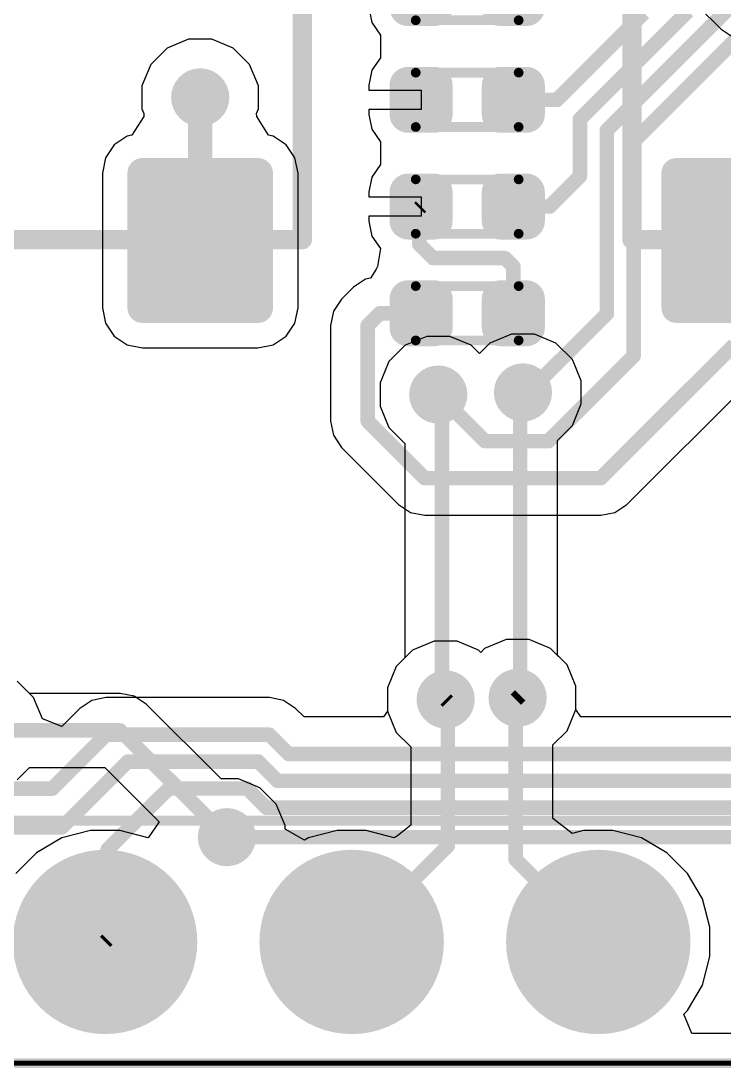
# Model space of a CAD drawing. Header units: inches. Extents: x 0 to 41, y 0 to 25.4.
# Drawn here: x 20.9 to 28.15, y -0.05 to 10.74 of the extents above; entities that cross this region are included whole.
import ezdxf

# ---------------------------------------------------------------- set-up
doc = ezdxf.new("R2010")
doc.units = ezdxf.units.IN
for name, color, linetype in [('Board', 56, 'Continuous'), ('BOTTOM', 5, 'Continuous'), ('Bottom Solder', 6, 'Continuous'), ('Pad Holes', 156, 'Continuous'), ('TOP', 1, 'Continuous'), ('Top Assembly', 56, 'Continuous'), ('Top Solder', 216, 'Continuous'), ('Via Holes', 16, 'Continuous')]:
    doc.layers.add(name, color=color, linetype=linetype)

# ---------------------------------------------------------------- blocks, each defined once
blk = doc.blocks.new('RES_0402_3762')
at = {"layer": 'TOP'}
h = blk.add_hatch(color=1, dxfattribs=at)
edge = h.paths.add_edge_path()
edge.add_arc((-0.34, -0.15), 0.14, 270, 360)
edge.add_line((-0.2, -0.15), (-0.2, 0.15))
edge.add_arc((-0.34, 0.15), 0.14, 0, 90)
edge.add_line((-0.34, 0.29), (-0.61, 0.29))
edge.add_arc((-0.61, 0.15), 0.14, 90, 180)
edge.add_line((-0.75, 0.15), (-0.75, -0.15))
edge.add_arc((-0.61, -0.15), 0.14, 180, 270)
edge.add_line((-0.61, -0.29), (-0.34, -0.29))
h = blk.add_hatch(color=1, dxfattribs=at)
edge = h.paths.add_edge_path()
edge.add_arc((0.34, 0.15), 0.14, 90, 180)
edge.add_line((0.2, 0.15), (0.2, -0.15))
edge.add_arc((0.34, -0.15), 0.14, 180, 270)
edge.add_line((0.34, -0.29), (0.61, -0.29))
edge.add_arc((0.61, -0.15), 0.14, 270, 360)
edge.add_line((0.75, -0.15), (0.75, 0.15))
edge.add_arc((0.61, 0.15), 0.14, 0, 90)
edge.add_line((0.61, 0.29), (0.34, 0.29))
at = {"layer": 'Top Solder'}
h = blk.add_hatch(color=216, dxfattribs=at)
edge = h.paths.add_edge_path()
edge.add_arc((-0.34, -0.15), 0.19, 270, 360)
edge.add_line((-0.15, -0.15), (-0.15, 0.15))
edge.add_arc((-0.34, 0.15), 0.19, 0, 90)
edge.add_line((-0.34, 0.34), (-0.61, 0.34))
edge.add_arc((-0.61, 0.15), 0.19, 90, 180)
edge.add_line((-0.8, 0.15), (-0.8, -0.15))
edge.add_arc((-0.61, -0.15), 0.19, 180, 270)
edge.add_line((-0.61, -0.34), (-0.34, -0.34))
h = blk.add_hatch(color=216, dxfattribs=at)
edge = h.paths.add_edge_path()
edge.add_arc((0.34, 0.15), 0.19, 90, 180)
edge.add_line((0.15, 0.15), (0.15, -0.15))
edge.add_arc((0.34, -0.15), 0.19, 180, 270)
edge.add_line((0.34, -0.34), (0.61, -0.34))
edge.add_arc((0.61, -0.15), 0.19, 270, 360)
edge.add_line((0.8, -0.15), (0.8, 0.15))
edge.add_arc((0.61, 0.15), 0.19, 0, 90)
edge.add_line((0.61, 0.34), (0.34, 0.34))
at = {"layer": 'Top Assembly', "const_width": 0.1}
for points in [[(-0.53, -0.28), (-0.53, 0.28)], [(-0.53, 0.28), (0.53, 0.28)], [(0.53, -0.28), (0.53, 0.28)], [(-0.53, -0.28), (0.53, -0.28)]]:
    blk.add_lwpolyline(points, dxfattribs=at)
at = {"layer": 'Top Assembly', "const_width": 0.05}
for points in [[(-0.555, 0.28, 1), (-0.505, 0.28, 1)], [(-0.555, 0.28, 1), (-0.505, 0.28, 1)], [(0.505, 0.28, 1), (0.555, 0.28, 1)], [(0.505, 0.28, 1), (0.555, 0.28, 1)], [(-0.555, -0.28, 1), (-0.505, -0.28, 1)], [(-0.555, -0.28, 1), (-0.505, -0.28, 1)], [(0.505, -0.28, 1), (0.555, -0.28, 1)], [(0.505, -0.28, 1), (0.555, -0.28, 1)]]:
    blk.add_lwpolyline(points, format="xyb", close=True, dxfattribs=at)
blk = doc.blocks.new('RES_0402_3787')
at = {"layer": 'TOP'}
h = blk.add_hatch(color=1, dxfattribs=at)
edge = h.paths.add_edge_path()
edge.add_arc((-0.34, -0.15), 0.14, 270, 360)
edge.add_line((-0.2, -0.15), (-0.2, 0.15))
edge.add_arc((-0.34, 0.15), 0.14, 0, 90)
edge.add_line((-0.34, 0.29), (-0.61, 0.29))
edge.add_arc((-0.61, 0.15), 0.14, 90, 180)
edge.add_line((-0.75, 0.15), (-0.75, -0.15))
edge.add_arc((-0.61, -0.15), 0.14, 180, 270)
edge.add_line((-0.61, -0.29), (-0.34, -0.29))
h = blk.add_hatch(color=1, dxfattribs=at)
edge = h.paths.add_edge_path()
edge.add_arc((0.34, 0.15), 0.14, 90, 180)
edge.add_line((0.2, 0.15), (0.2, -0.15))
edge.add_arc((0.34, -0.15), 0.14, 180, 270)
edge.add_line((0.34, -0.29), (0.61, -0.29))
edge.add_arc((0.61, -0.15), 0.14, 270, 360)
edge.add_line((0.75, -0.15), (0.75, 0.15))
edge.add_arc((0.61, 0.15), 0.14, 0, 90)
edge.add_line((0.61, 0.29), (0.34, 0.29))
at = {"layer": 'Top Solder'}
h = blk.add_hatch(color=216, dxfattribs=at)
edge = h.paths.add_edge_path()
edge.add_arc((-0.34, -0.15), 0.19, 270, 360)
edge.add_line((-0.15, -0.15), (-0.15, 0.15))
edge.add_arc((-0.34, 0.15), 0.19, 0, 90)
edge.add_line((-0.34, 0.34), (-0.61, 0.34))
edge.add_arc((-0.61, 0.15), 0.19, 90, 180)
edge.add_line((-0.8, 0.15), (-0.8, -0.15))
edge.add_arc((-0.61, -0.15), 0.19, 180, 270)
edge.add_line((-0.61, -0.34), (-0.34, -0.34))
h = blk.add_hatch(color=216, dxfattribs=at)
edge = h.paths.add_edge_path()
edge.add_arc((0.34, 0.15), 0.19, 90, 180)
edge.add_line((0.15, 0.15), (0.15, -0.15))
edge.add_arc((0.34, -0.15), 0.19, 180, 270)
edge.add_line((0.34, -0.34), (0.61, -0.34))
edge.add_arc((0.61, -0.15), 0.19, 270, 360)
edge.add_line((0.8, -0.15), (0.8, 0.15))
edge.add_arc((0.61, 0.15), 0.19, 0, 90)
edge.add_line((0.61, 0.34), (0.34, 0.34))
at = {"layer": 'Top Assembly', "const_width": 0.1}
for points in [[(-0.53, 0.28), (0.53, 0.28)], [(-0.53, -0.28), (-0.53, 0.28)], [(0.53, -0.28), (0.53, 0.28)], [(-0.53, -0.28), (0.53, -0.28)]]:
    blk.add_lwpolyline(points, dxfattribs=at)
at = {"layer": 'Top Assembly', "const_width": 0.05}
for points in [[(-0.555, 0.28, 1), (-0.505, 0.28, 1)], [(-0.555, 0.28, 1), (-0.505, 0.28, 1)], [(0.505, 0.28, 1), (0.555, 0.28, 1)], [(0.505, 0.28, 1), (0.555, 0.28, 1)], [(-0.555, -0.28, 1), (-0.505, -0.28, 1)], [(-0.555, -0.28, 1), (-0.505, -0.28, 1)], [(0.505, -0.28, 1), (0.555, -0.28, 1)], [(0.505, -0.28, 1), (0.555, -0.28, 1)]]:
    blk.add_lwpolyline(points, format="xyb", close=True, dxfattribs=at)
blk = doc.blocks.new('RES_0402_3791')
at = {"layer": 'TOP'}
h = blk.add_hatch(color=1, dxfattribs=at)
edge = h.paths.add_edge_path()
edge.add_arc((-0.34, -0.15), 0.14, 270, 360)
edge.add_line((-0.2, -0.15), (-0.2, 0.15))
edge.add_arc((-0.34, 0.15), 0.14, 0, 90)
edge.add_line((-0.34, 0.29), (-0.61, 0.29))
edge.add_arc((-0.61, 0.15), 0.14, 90, 180)
edge.add_line((-0.75, 0.15), (-0.75, -0.15))
edge.add_arc((-0.61, -0.15), 0.14, 180, 270)
edge.add_line((-0.61, -0.29), (-0.34, -0.29))
h = blk.add_hatch(color=1, dxfattribs=at)
edge = h.paths.add_edge_path()
edge.add_arc((0.34, 0.15), 0.14, 90, 180)
edge.add_line((0.2, 0.15), (0.2, -0.15))
edge.add_arc((0.34, -0.15), 0.14, 180, 270)
edge.add_line((0.34, -0.29), (0.61, -0.29))
edge.add_arc((0.61, -0.15), 0.14, 270, 360)
edge.add_line((0.75, -0.15), (0.75, 0.15))
edge.add_arc((0.61, 0.15), 0.14, 0, 90)
edge.add_line((0.61, 0.29), (0.34, 0.29))
at = {"layer": 'Top Solder'}
h = blk.add_hatch(color=216, dxfattribs=at)
edge = h.paths.add_edge_path()
edge.add_arc((-0.34, -0.15), 0.19, 270, 360)
edge.add_line((-0.15, -0.15), (-0.15, 0.15))
edge.add_arc((-0.34, 0.15), 0.19, 0, 90)
edge.add_line((-0.34, 0.34), (-0.61, 0.34))
edge.add_arc((-0.61, 0.15), 0.19, 90, 180)
edge.add_line((-0.8, 0.15), (-0.8, -0.15))
edge.add_arc((-0.61, -0.15), 0.19, 180, 270)
edge.add_line((-0.61, -0.34), (-0.34, -0.34))
h = blk.add_hatch(color=216, dxfattribs=at)
edge = h.paths.add_edge_path()
edge.add_arc((0.34, 0.15), 0.19, 90, 180)
edge.add_line((0.15, 0.15), (0.15, -0.15))
edge.add_arc((0.34, -0.15), 0.19, 180, 270)
edge.add_line((0.34, -0.34), (0.61, -0.34))
edge.add_arc((0.61, -0.15), 0.19, 270, 360)
edge.add_line((0.8, -0.15), (0.8, 0.15))
edge.add_arc((0.61, 0.15), 0.19, 0, 90)
edge.add_line((0.61, 0.34), (0.34, 0.34))
at = {"layer": 'Top Assembly', "const_width": 0.1}
for points in [[(-0.53, 0.28), (-0.53, -0.28)], [(0.53, 0.28), (-0.53, 0.28)], [(0.53, 0.28), (0.53, -0.28)], [(0.53, -0.28), (-0.53, -0.28)]]:
    blk.add_lwpolyline(points, dxfattribs=at)
at = {"layer": 'Top Assembly', "const_width": 0.05}
for points in [[(-0.555, 0.28, 1), (-0.505, 0.28, 1)], [(-0.555, 0.28, 1), (-0.505, 0.28, 1)], [(0.505, 0.28, 1), (0.555, 0.28, 1)], [(0.505, 0.28, 1), (0.555, 0.28, 1)], [(-0.555, -0.28, 1), (-0.505, -0.28, 1)], [(-0.555, -0.28, 1), (-0.505, -0.28, 1)], [(0.505, -0.28, 1), (0.555, -0.28, 1)], [(0.505, -0.28, 1), (0.555, -0.28, 1)]]:
    blk.add_lwpolyline(points, format="xyb", close=True, dxfattribs=at)
blk = doc.blocks.new('RES_0402_3792')
at = {"layer": 'TOP'}
h = blk.add_hatch(color=1, dxfattribs=at)
edge = h.paths.add_edge_path()
edge.add_arc((-0.34, -0.15), 0.14, 270, 360)
edge.add_line((-0.2, -0.15), (-0.2, 0.15))
edge.add_arc((-0.34, 0.15), 0.14, 0, 90)
edge.add_line((-0.34, 0.29), (-0.61, 0.29))
edge.add_arc((-0.61, 0.15), 0.14, 90, 180)
edge.add_line((-0.75, 0.15), (-0.75, -0.15))
edge.add_arc((-0.61, -0.15), 0.14, 180, 270)
edge.add_line((-0.61, -0.29), (-0.34, -0.29))
h = blk.add_hatch(color=1, dxfattribs=at)
edge = h.paths.add_edge_path()
edge.add_arc((0.34, 0.15), 0.14, 90, 180)
edge.add_line((0.2, 0.15), (0.2, -0.15))
edge.add_arc((0.34, -0.15), 0.14, 180, 270)
edge.add_line((0.34, -0.29), (0.61, -0.29))
edge.add_arc((0.61, -0.15), 0.14, 270, 360)
edge.add_line((0.75, -0.15), (0.75, 0.15))
edge.add_arc((0.61, 0.15), 0.14, 0, 90)
edge.add_line((0.61, 0.29), (0.34, 0.29))
at = {"layer": 'Top Solder'}
h = blk.add_hatch(color=216, dxfattribs=at)
edge = h.paths.add_edge_path()
edge.add_arc((-0.34, -0.15), 0.19, 270, 360)
edge.add_line((-0.15, -0.15), (-0.15, 0.15))
edge.add_arc((-0.34, 0.15), 0.19, 0, 90)
edge.add_line((-0.34, 0.34), (-0.61, 0.34))
edge.add_arc((-0.61, 0.15), 0.19, 90, 180)
edge.add_line((-0.8, 0.15), (-0.8, -0.15))
edge.add_arc((-0.61, -0.15), 0.19, 180, 270)
edge.add_line((-0.61, -0.34), (-0.34, -0.34))
h = blk.add_hatch(color=216, dxfattribs=at)
edge = h.paths.add_edge_path()
edge.add_arc((0.34, 0.15), 0.19, 90, 180)
edge.add_line((0.15, 0.15), (0.15, -0.15))
edge.add_arc((0.34, -0.15), 0.19, 180, 270)
edge.add_line((0.34, -0.34), (0.61, -0.34))
edge.add_arc((0.61, -0.15), 0.19, 270, 360)
edge.add_line((0.8, -0.15), (0.8, 0.15))
edge.add_arc((0.61, 0.15), 0.19, 0, 90)
edge.add_line((0.61, 0.34), (0.34, 0.34))
at = {"layer": 'Top Assembly', "const_width": 0.1}
for points in [[(-0.53, 0.28), (-0.53, -0.28)], [(0.53, 0.28), (-0.53, 0.28)], [(0.53, 0.28), (0.53, -0.28)], [(0.53, -0.28), (-0.53, -0.28)]]:
    blk.add_lwpolyline(points, dxfattribs=at)
at = {"layer": 'Top Assembly', "const_width": 0.05}
for points in [[(-0.555, 0.28, 1), (-0.505, 0.28, 1)], [(-0.555, 0.28, 1), (-0.505, 0.28, 1)], [(0.505, 0.28, 1), (0.555, 0.28, 1)], [(0.505, 0.28, 1), (0.555, 0.28, 1)], [(-0.555, -0.28, 1), (-0.505, -0.28, 1)], [(-0.555, -0.28, 1), (-0.505, -0.28, 1)], [(0.505, -0.28, 1), (0.555, -0.28, 1)], [(0.505, -0.28, 1), (0.555, -0.28, 1)]]:
    blk.add_lwpolyline(points, format="xyb", close=True, dxfattribs=at)
blk = doc.blocks.new('TS42_3799')
at = {"layer": 'TOP'}
h = blk.add_hatch(color=1, dxfattribs=at)
edge = h.paths.add_edge_path()
edge.add_arc((-3.505, 1.655), 0.105, 270, 360)
edge.add_line((-3.4, 1.655), (-3.4, 2.845))
edge.add_arc((-3.505, 2.845), 0.105, 0, 90)
edge.add_line((-3.505, 2.95), (-4.895, 2.95))
edge.add_arc((-4.895, 2.845), 0.105, 90, 180)
edge.add_line((-5, 2.845), (-5, 1.655))
edge.add_arc((-4.895, 1.655), 0.105, 180, 270)
edge.add_line((-4.895, 1.55), (-3.505, 1.55))
h = blk.add_hatch(color=1, dxfattribs=at)
edge = h.paths.add_edge_path()
edge.add_arc((4.895, 1.655), 0.105, 270, 360)
edge.add_line((5, 1.655), (5, 2.845))
edge.add_arc((4.895, 2.845), 0.105, 0, 90)
edge.add_line((4.895, 2.95), (3.505, 2.95))
edge.add_arc((3.505, 2.845), 0.105, 90, 180)
edge.add_line((3.4, 2.845), (3.4, 1.655))
edge.add_arc((3.505, 1.655), 0.105, 180, 270)
edge.add_line((3.505, 1.55), (4.895, 1.55))
h = blk.add_hatch(color=1, dxfattribs=at)
edge = h.paths.add_edge_path()
edge.add_arc((4.895, -0.595), 0.105, 270, 360)
edge.add_line((5, -0.595), (5, 0.595))
edge.add_arc((4.895, 0.595), 0.105, 0, 90)
edge.add_line((4.895, 0.7), (3.505, 0.7))
edge.add_arc((3.505, 0.595), 0.105, 90, 180)
edge.add_line((3.4, 0.595), (3.4, -0.595))
edge.add_arc((3.505, -0.595), 0.105, 180, 270)
edge.add_line((3.505, -0.7), (4.895, -0.7))
h = blk.add_hatch(color=1, dxfattribs=at)
edge = h.paths.add_edge_path()
edge.add_arc((-3.505, -2.845), 0.105, 270, 360)
edge.add_line((-3.4, -2.845), (-3.4, -1.655))
edge.add_arc((-3.505, -1.655), 0.105, 0, 90)
edge.add_line((-3.505, -1.55), (-4.895, -1.55))
edge.add_arc((-4.895, -1.655), 0.105, 90, 180)
edge.add_line((-5, -1.655), (-5, -2.845))
edge.add_arc((-4.895, -2.845), 0.105, 180, 270)
edge.add_line((-4.895, -2.95), (-3.505, -2.95))
h = blk.add_hatch(color=1, dxfattribs=at)
edge = h.paths.add_edge_path()
edge.add_arc((4.895, -2.845), 0.105, 270, 360)
edge.add_line((5, -2.845), (5, -1.655))
edge.add_arc((4.895, -1.655), 0.105, 0, 90)
edge.add_line((4.895, -1.55), (3.505, -1.55))
edge.add_arc((3.505, -1.655), 0.105, 90, 180)
edge.add_line((3.4, -1.655), (3.4, -2.845))
edge.add_arc((3.505, -2.845), 0.105, 180, 270)
edge.add_line((3.505, -2.95), (4.895, -2.95))
at = {"layer": 'Top Assembly'}
blk.add_hatch(color=56, dxfattribs=at).paths.add_polyline_path([(2.412, -3.302), (4.19, -3.302), (4.19, -1.524), (2.412, -1.524)])
at = {"layer": 'Top Solder'}
h = blk.add_hatch(color=216, dxfattribs=at)
edge = h.paths.add_edge_path()
edge.add_arc((-3.505, 1.655), 0.155, 270, 360)
edge.add_line((-3.35, 1.655), (-3.35, 2.845))
edge.add_arc((-3.505, 2.845), 0.155, 0, 90)
edge.add_line((-3.505, 3), (-4.895, 3))
edge.add_arc((-4.895, 2.845), 0.155, 90, 180)
edge.add_line((-5.05, 2.845), (-5.05, 1.655))
edge.add_arc((-4.895, 1.655), 0.155, 180, 270)
edge.add_line((-4.895, 1.5), (-3.505, 1.5))
h = blk.add_hatch(color=216, dxfattribs=at)
edge = h.paths.add_edge_path()
edge.add_arc((4.895, 1.655), 0.155, 270, 360)
edge.add_line((5.05, 1.655), (5.05, 2.845))
edge.add_arc((4.895, 2.845), 0.155, 0, 90)
edge.add_line((4.895, 3), (3.505, 3))
edge.add_arc((3.505, 2.845), 0.155, 90, 180)
edge.add_line((3.35, 2.845), (3.35, 1.655))
edge.add_arc((3.505, 1.655), 0.155, 180, 270)
edge.add_line((3.505, 1.5), (4.895, 1.5))
h = blk.add_hatch(color=216, dxfattribs=at)
edge = h.paths.add_edge_path()
edge.add_arc((4.895, -0.595), 0.155, 270, 360)
edge.add_line((5.05, -0.595), (5.05, 0.595))
edge.add_arc((4.895, 0.595), 0.155, 0, 90)
edge.add_line((4.895, 0.75), (3.505, 0.75))
edge.add_arc((3.505, 0.595), 0.155, 90, 180)
edge.add_line((3.35, 0.595), (3.35, -0.595))
edge.add_arc((3.505, -0.595), 0.155, 180, 270)
edge.add_line((3.505, -0.75), (4.895, -0.75))
h = blk.add_hatch(color=216, dxfattribs=at)
edge = h.paths.add_edge_path()
edge.add_arc((-3.505, -2.845), 0.155, 270, 360)
edge.add_line((-3.35, -2.845), (-3.35, -1.655))
edge.add_arc((-3.505, -1.655), 0.155, 0, 90)
edge.add_line((-3.505, -1.5), (-4.895, -1.5))
edge.add_arc((-4.895, -1.655), 0.155, 90, 180)
edge.add_line((-5.05, -1.655), (-5.05, -2.845))
edge.add_arc((-4.895, -2.845), 0.155, 180, 270)
edge.add_line((-4.895, -3), (-3.505, -3))
h = blk.add_hatch(color=216, dxfattribs=at)
edge = h.paths.add_edge_path()
edge.add_arc((4.895, -2.845), 0.155, 270, 360)
edge.add_line((5.05, -2.845), (5.05, -1.655))
edge.add_arc((4.895, -1.655), 0.155, 0, 90)
edge.add_line((4.895, -1.5), (3.505, -1.5))
edge.add_arc((3.505, -1.655), 0.155, 90, 180)
edge.add_line((3.35, -1.655), (3.35, -2.845))
edge.add_arc((3.505, -2.845), 0.155, 180, 270)
edge.add_line((3.505, -3), (4.895, -3))
at = {"layer": 'Top Assembly', "const_width": 0.2}
for points in [[(-4.191, 3.302), (4.191, 3.302)], [(-4.191, 3.302), (-4.191, -3.302)], [(4.191, 3.302), (4.191, -3.302)], [(-4.191, -3.302), (4.191, -3.302)]]:
    blk.add_lwpolyline(points, dxfattribs=at)
at = {"layer": 'Top Assembly', "const_width": 0.1}
for points in [[(-4.241, 3.302, 1), (-4.141, 3.302, 1)], [(-4.241, 3.302, 1), (-4.141, 3.302, 1)], [(4.141, 3.302, 1), (4.241, 3.302, 1)], [(4.141, 3.302, 1), (4.241, 3.302, 1)], [(-4.241, -3.302, 1), (-4.141, -3.302, 1)], [(-4.241, -3.302, 1), (-4.141, -3.302, 1)], [(4.141, -3.302, 1), (4.241, -3.302, 1)], [(4.141, -3.302, 1), (4.241, -3.302, 1)]]:
    blk.add_lwpolyline(points, format="xyb", close=True, dxfattribs=at)
blk = doc.blocks.new('PIN_HEADER_2_54___VERT__1_10POS_3802')
at = {"layer": 'BOTTOM'}
h = blk.add_hatch(color=5, dxfattribs=at)
edge = h.paths.add_edge_path()
edge.add_arc((1.27, 0), 0.85, 0, 360)
h = blk.add_hatch(color=5, dxfattribs=at)
edge = h.paths.add_edge_path()
edge.add_arc((3.81, 0), 0.85, 0, 360)
h = blk.add_hatch(color=5, dxfattribs=at)
edge = h.paths.add_edge_path()
edge.add_arc((6.35, 0), 0.85, 0, 360)
at = {"layer": 'Bottom Solder'}
h = blk.add_hatch(color=6, dxfattribs=at)
edge = h.paths.add_edge_path()
edge.add_arc((1.27, 0), 0.95, 0, 360)
h = blk.add_hatch(color=6, dxfattribs=at)
edge = h.paths.add_edge_path()
edge.add_arc((3.81, 0), 0.95, 0, 360)
h = blk.add_hatch(color=6, dxfattribs=at)
edge = h.paths.add_edge_path()
edge.add_arc((6.35, 0), 0.95, 0, 360)
at = {"layer": 'Pad Holes'}
h = blk.add_hatch(color=7, dxfattribs=at)
edge = h.paths.add_edge_path()
edge.add_arc((1.27, 0), 0.5, 0, 360)
h = blk.add_hatch(color=7, dxfattribs=at)
edge = h.paths.add_edge_path()
edge.add_arc((3.81, 0), 0.5, 0, 360)
h = blk.add_hatch(color=7, dxfattribs=at)
edge = h.paths.add_edge_path()
edge.add_arc((6.35, 0), 0.5, 0, 360)
at = {"layer": 'TOP'}
h = blk.add_hatch(color=1, dxfattribs=at)
edge = h.paths.add_edge_path()
edge.add_arc((1.27, 0), 0.85, 0, 360)
h = blk.add_hatch(color=1, dxfattribs=at)
edge = h.paths.add_edge_path()
edge.add_arc((3.81, 0), 0.85, 0, 360)
h = blk.add_hatch(color=1, dxfattribs=at)
edge = h.paths.add_edge_path()
edge.add_arc((6.35, 0), 0.85, 0, 360)
at = {"layer": 'Top Solder'}
h = blk.add_hatch(color=216, dxfattribs=at)
edge = h.paths.add_edge_path()
edge.add_arc((1.27, 0), 0.95, 0, 360)
h = blk.add_hatch(color=216, dxfattribs=at)
edge = h.paths.add_edge_path()
edge.add_arc((3.81, 0), 0.95, 0, 360)
h = blk.add_hatch(color=216, dxfattribs=at)
edge = h.paths.add_edge_path()
edge.add_arc((6.35, 0), 0.95, 0, 360)
at = {"layer": 'Top Assembly', "const_width": 0.1}
for points in [[(-12.68, 1.25), (12.68, 1.25)], [(-12.68, -1.25), (12.68, -1.25)]]:
    blk.add_lwpolyline(points, dxfattribs=at)
blk = doc.blocks.new('TS42_3803')
at = {"layer": 'TOP'}
h = blk.add_hatch(color=1, dxfattribs=at)
edge = h.paths.add_edge_path()
edge.add_arc((-3.505, 1.655), 0.105, 270, 360)
edge.add_line((-3.4, 1.655), (-3.4, 2.845))
edge.add_arc((-3.505, 2.845), 0.105, 0, 90)
edge.add_line((-3.505, 2.95), (-4.895, 2.95))
edge.add_arc((-4.895, 2.845), 0.105, 90, 180)
edge.add_line((-5, 2.845), (-5, 1.655))
edge.add_arc((-4.895, 1.655), 0.105, 180, 270)
edge.add_line((-4.895, 1.55), (-3.505, 1.55))
h = blk.add_hatch(color=1, dxfattribs=at)
edge = h.paths.add_edge_path()
edge.add_arc((4.895, 1.655), 0.105, 270, 360)
edge.add_line((5, 1.655), (5, 2.845))
edge.add_arc((4.895, 2.845), 0.105, 0, 90)
edge.add_line((4.895, 2.95), (3.505, 2.95))
edge.add_arc((3.505, 2.845), 0.105, 90, 180)
edge.add_line((3.4, 2.845), (3.4, 1.655))
edge.add_arc((3.505, 1.655), 0.105, 180, 270)
edge.add_line((3.505, 1.55), (4.895, 1.55))
h = blk.add_hatch(color=1, dxfattribs=at)
edge = h.paths.add_edge_path()
edge.add_arc((4.895, -0.595), 0.105, 270, 360)
edge.add_line((5, -0.595), (5, 0.595))
edge.add_arc((4.895, 0.595), 0.105, 0, 90)
edge.add_line((4.895, 0.7), (3.505, 0.7))
edge.add_arc((3.505, 0.595), 0.105, 90, 180)
edge.add_line((3.4, 0.595), (3.4, -0.595))
edge.add_arc((3.505, -0.595), 0.105, 180, 270)
edge.add_line((3.505, -0.7), (4.895, -0.7))
h = blk.add_hatch(color=1, dxfattribs=at)
edge = h.paths.add_edge_path()
edge.add_arc((-3.505, -2.845), 0.105, 270, 360)
edge.add_line((-3.4, -2.845), (-3.4, -1.655))
edge.add_arc((-3.505, -1.655), 0.105, 0, 90)
edge.add_line((-3.505, -1.55), (-4.895, -1.55))
edge.add_arc((-4.895, -1.655), 0.105, 90, 180)
edge.add_line((-5, -1.655), (-5, -2.845))
edge.add_arc((-4.895, -2.845), 0.105, 180, 270)
edge.add_line((-4.895, -2.95), (-3.505, -2.95))
h = blk.add_hatch(color=1, dxfattribs=at)
edge = h.paths.add_edge_path()
edge.add_arc((4.895, -2.845), 0.105, 270, 360)
edge.add_line((5, -2.845), (5, -1.655))
edge.add_arc((4.895, -1.655), 0.105, 0, 90)
edge.add_line((4.895, -1.55), (3.505, -1.55))
edge.add_arc((3.505, -1.655), 0.105, 90, 180)
edge.add_line((3.4, -1.655), (3.4, -2.845))
edge.add_arc((3.505, -2.845), 0.105, 180, 270)
edge.add_line((3.505, -2.95), (4.895, -2.95))
at = {"layer": 'Top Assembly'}
blk.add_hatch(color=56, dxfattribs=at).paths.add_polyline_path([(2.411, -3.302), (4.189, -3.302), (4.189, -1.524), (2.411, -1.524)])
at = {"layer": 'Top Solder'}
h = blk.add_hatch(color=216, dxfattribs=at)
edge = h.paths.add_edge_path()
edge.add_arc((-3.505, 1.655), 0.155, 270, 360)
edge.add_line((-3.35, 1.655), (-3.35, 2.845))
edge.add_arc((-3.505, 2.845), 0.155, 0, 90)
edge.add_line((-3.505, 3), (-4.895, 3))
edge.add_arc((-4.895, 2.845), 0.155, 90, 180)
edge.add_line((-5.05, 2.845), (-5.05, 1.655))
edge.add_arc((-4.895, 1.655), 0.155, 180, 270)
edge.add_line((-4.895, 1.5), (-3.505, 1.5))
h = blk.add_hatch(color=216, dxfattribs=at)
edge = h.paths.add_edge_path()
edge.add_arc((4.895, 1.655), 0.155, 270, 360)
edge.add_line((5.05, 1.655), (5.05, 2.845))
edge.add_arc((4.895, 2.845), 0.155, 0, 90)
edge.add_line((4.895, 3), (3.505, 3))
edge.add_arc((3.505, 2.845), 0.155, 90, 180)
edge.add_line((3.35, 2.845), (3.35, 1.655))
edge.add_arc((3.505, 1.655), 0.155, 180, 270)
edge.add_line((3.505, 1.5), (4.895, 1.5))
h = blk.add_hatch(color=216, dxfattribs=at)
edge = h.paths.add_edge_path()
edge.add_arc((4.895, -0.595), 0.155, 270, 360)
edge.add_line((5.05, -0.595), (5.05, 0.595))
edge.add_arc((4.895, 0.595), 0.155, 0, 90)
edge.add_line((4.895, 0.75), (3.505, 0.75))
edge.add_arc((3.505, 0.595), 0.155, 90, 180)
edge.add_line((3.35, 0.595), (3.35, -0.595))
edge.add_arc((3.505, -0.595), 0.155, 180, 270)
edge.add_line((3.505, -0.75), (4.895, -0.75))
h = blk.add_hatch(color=216, dxfattribs=at)
edge = h.paths.add_edge_path()
edge.add_arc((-3.505, -2.845), 0.155, 270, 360)
edge.add_line((-3.35, -2.845), (-3.35, -1.655))
edge.add_arc((-3.505, -1.655), 0.155, 0, 90)
edge.add_line((-3.505, -1.5), (-4.895, -1.5))
edge.add_arc((-4.895, -1.655), 0.155, 90, 180)
edge.add_line((-5.05, -1.655), (-5.05, -2.845))
edge.add_arc((-4.895, -2.845), 0.155, 180, 270)
edge.add_line((-4.895, -3), (-3.505, -3))
h = blk.add_hatch(color=216, dxfattribs=at)
edge = h.paths.add_edge_path()
edge.add_arc((4.895, -2.845), 0.155, 270, 360)
edge.add_line((5.05, -2.845), (5.05, -1.655))
edge.add_arc((4.895, -1.655), 0.155, 0, 90)
edge.add_line((4.895, -1.5), (3.505, -1.5))
edge.add_arc((3.505, -1.655), 0.155, 90, 180)
edge.add_line((3.35, -1.655), (3.35, -2.845))
edge.add_arc((3.505, -2.845), 0.155, 180, 270)
edge.add_line((3.505, -3), (4.895, -3))
at = {"layer": 'Top Assembly', "const_width": 0.2}
for points in [[(-4.191, 3.302), (4.191, 3.302)], [(-4.191, 3.302), (-4.191, -3.302)], [(4.191, 3.302), (4.191, -3.302)], [(-4.191, -3.302), (4.191, -3.302)]]:
    blk.add_lwpolyline(points, dxfattribs=at)
at = {"layer": 'Top Assembly', "const_width": 0.1}
for points in [[(-4.241, 3.302, 1), (-4.141, 3.302, 1)], [(-4.241, 3.302, 1), (-4.141, 3.302, 1)], [(4.141, 3.302, 1), (4.241, 3.302, 1)], [(4.141, 3.302, 1), (4.241, 3.302, 1)], [(-4.241, -3.302, 1), (-4.141, -3.302, 1)], [(-4.241, -3.302, 1), (-4.141, -3.302, 1)], [(4.141, -3.302, 1), (4.241, -3.302, 1)], [(4.141, -3.302, 1), (4.241, -3.302, 1)]]:
    blk.add_lwpolyline(points, format="xyb", close=True, dxfattribs=at)

msp = doc.modelspace()

# ---------------------------------------------------------------- hatches: boundary and pattern name
at = {"layer": 'BOTTOM'}
h = msp.add_hatch(color=5, dxfattribs=at)
edge = h.paths.add_edge_path()
edge.add_arc((22.75, 9.955), 0.3, 0, 360)
h = msp.add_hatch(color=5, dxfattribs=at)
edge = h.paths.add_edge_path()
edge.add_arc((25.202, 6.892), 0.3, 0, 360)
h = msp.add_hatch(color=5, dxfattribs=at)
edge = h.paths.add_edge_path()
edge.add_arc((26.074, 6.914), 0.3, 0, 360)
h = msp.add_hatch(color=5, dxfattribs=at)
edge = h.paths.add_edge_path()
edge.add_arc((25.278, 3.749), 0.3, 0, 360)
h = msp.add_hatch(color=5, dxfattribs=at)
edge = h.paths.add_edge_path()
edge.add_arc((26.019, 3.766), 0.3, 0, 360)
h = msp.add_hatch(color=5, dxfattribs=at)
edge = h.paths.add_edge_path()
edge.add_arc((23.025, 2.33), 0.3, 0, 360)
at = {"layer": 'TOP'}
h = msp.add_hatch(color=1, dxfattribs=at)
edge = h.paths.add_edge_path()
edge.add_arc((22.75, 9.955), 0.3, 0, 360)
h = msp.add_hatch(color=1, dxfattribs=at)
edge = h.paths.add_edge_path()
edge.add_arc((25.202, 6.892), 0.3, 0, 360)
h = msp.add_hatch(color=1, dxfattribs=at)
edge = h.paths.add_edge_path()
edge.add_arc((26.074, 6.914), 0.3, 0, 360)
h = msp.add_hatch(color=1, dxfattribs=at)
edge = h.paths.add_edge_path()
edge.add_arc((25.278, 3.749), 0.3, 0, 360)
h = msp.add_hatch(color=1, dxfattribs=at)
edge = h.paths.add_edge_path()
edge.add_arc((26.019, 3.766), 0.3, 0, 360)
h = msp.add_hatch(color=1, dxfattribs=at)
edge = h.paths.add_edge_path()
edge.add_arc((23.025, 2.33), 0.3, 0, 360)
at = {"layer": 'Via Holes'}
h = msp.add_hatch(color=7, dxfattribs=at)
edge = h.paths.add_edge_path()
edge.add_arc((22.75, 9.955), 0.15, 0, 360)
h = msp.add_hatch(color=7, dxfattribs=at)
edge = h.paths.add_edge_path()
edge.add_arc((25.202, 6.892), 0.15, 0, 360)
h = msp.add_hatch(color=7, dxfattribs=at)
edge = h.paths.add_edge_path()
edge.add_arc((26.074, 6.914), 0.15, 0, 360)
h = msp.add_hatch(color=7, dxfattribs=at)
edge = h.paths.add_edge_path()
edge.add_arc((25.278, 3.749), 0.15, 0, 360)
h = msp.add_hatch(color=7, dxfattribs=at)
edge = h.paths.add_edge_path()
edge.add_arc((26.019, 3.766), 0.15, 0, 360)
h = msp.add_hatch(color=7, dxfattribs=at)
edge = h.paths.add_edge_path()
edge.add_arc((23.025, 2.33), 0.15, 0, 360)

# ---------------------------------------------------------------- linework, layer by layer
at = {"layer": 'Board', "const_width": 0.05}
msp.add_lwpolyline([(4.5, 0), (36.5, 0)], dxfattribs=at)
at = {"layer": 'BOTTOM'}
for p, q in [((27.876, 10.897), (28.116, 10.658)), ((28.116, 10.658), (28.24, 10.575)), ((25.083, 7.492), (24.862, 7.401)), ((25.322, 7.492), (25.083, 7.492)), ((25.542, 7.401), (25.322, 7.492)), ((25.955, 7.514), (25.734, 7.423)), ((26.193, 7.514), (25.955, 7.514)), ((26.414, 7.423), (26.193, 7.514)), ((24.862, 7.401), (24.694, 7.232)), ((25.627, 7.316), (25.542, 7.401)), ((25.734, 7.423), (25.627, 7.316)), ((26.583, 7.254), (26.414, 7.423)), ((24.694, 7.232), (24.602, 7.012)), ((26.674, 7.033), (26.583, 7.254)), ((26.674, 6.795), (26.674, 7.033)), ((24.602, 7.012), (24.602, 6.773)), ((24.602, 6.773), (24.694, 6.553)), ((26.583, 6.574), (26.674, 6.795)), ((24.694, 6.553), (24.858, 6.388)), ((26.429, 6.42), (26.583, 6.574)), ((24.858, 6.388), (24.858, 4.177)), ((26.429, 4.205), (26.429, 6.42)), ((24.858, 4.177), (24.769, 4.088)), ((26.528, 4.106), (26.429, 4.205)), ((26.619, 3.885), (26.528, 4.106)), ((24.769, 4.088), (24.678, 3.868)), ((21.034, 3.77), (20.865, 3.939)), ((24.678, 3.868), (24.678, 3.629)), ((26.619, 3.647), (26.619, 3.885)), ((21.125, 3.549), (21.034, 3.77)), ((21.635, 3.739), (21.511, 3.656)), ((21.781, 3.768), (21.635, 3.739)), ((23.462, 3.768), (21.781, 3.768)), ((23.609, 3.739), (23.462, 3.768)), ((23.733, 3.656), (23.609, 3.739)), ((21.511, 3.656), (21.325, 3.471)), ((23.82, 3.569), (23.733, 3.656)), ((24.638, 3.569), (23.82, 3.569)), ((24.678, 3.629), (24.638, 3.569)), ((26.671, 3.569), (26.619, 3.647)), ((30.254, 3.569), (26.671, 3.569)), ((21.325, 3.471), (21.125, 3.549))]:
    msp.add_line(p, q, dxfattribs=at)
at = {"layer": 'BOTTOM', "const_width": 0.15}
for points in [[(25.202, 6.892), (25.24, 6.854)], [(25.24, 3.786), (25.24, 6.854)], [(26.046, 6.887), (26.074, 6.914)], [(26.046, 3.793), (26.046, 6.887)], [(25.24, 3.786), (25.278, 3.749)], [(26.019, 3.766), (26.046, 3.793)], [(21.225, 2.83), (21.781, 3.386)], [(21.781, 3.386), (23.462, 3.386)], [(23.462, 3.386), (23.661, 3.187)], [(23.661, 3.187), (31.456, 3.187)], [(21.325, 2.43), (22.004, 3.109)], [(22.004, 3.109), (23.348, 3.109)], [(23.348, 3.109), (23.547, 2.91)], [(23.547, 2.91), (31.754, 2.91)], [(18.27, 2.83), (21.225, 2.83)], [(21.795, 2.2), (22.427, 2.832)], [(22.427, 2.832), (23.233, 2.832)], [(23.233, 2.832), (23.432, 2.633)], [(23.432, 2.633), (31.978, 2.633)], [(20.41, 2.43), (21.325, 2.43)], [(23.025, 2.33), (28.31, 2.33)], [(21.795, 1.275), (21.795, 2.2)], [(21.77, 1.25), (21.795, 1.275)]]:
    msp.add_lwpolyline(points, dxfattribs=at)
at = {"layer": 'BOTTOM', "const_width": 0.075}
for points in [[(25.165, 6.892, 1), (25.24, 6.892, 1)], [(25.203, 6.854, 1), (25.278, 6.854, 1)], [(25.203, 6.854, 1), (25.278, 6.854, 1)], [(26.009, 6.887, 1), (26.084, 6.887, 1)], [(26.009, 6.887, 1), (26.084, 6.887, 1)], [(26.036, 6.914, 1), (26.111, 6.914, 1)], [(25.203, 3.786, 1), (25.278, 3.786, 1)], [(25.203, 3.786, 1), (25.278, 3.786, 1)], [(25.241, 3.749, 1), (25.316, 3.749, 1)], [(25.982, 3.766, 1), (26.057, 3.766, 1)], [(26.009, 3.793, 1), (26.084, 3.793, 1)], [(26.009, 3.793, 1), (26.084, 3.793, 1)], [(21.744, 3.386, 1), (21.819, 3.386, 1)], [(21.744, 3.386, 1), (21.819, 3.386, 1)], [(23.425, 3.386, 1), (23.5, 3.386, 1)], [(23.425, 3.386, 1), (23.5, 3.386, 1)], [(23.624, 3.187, 1), (23.699, 3.187, 1)], [(23.624, 3.187, 1), (23.699, 3.187, 1)], [(21.967, 3.109, 1), (22.042, 3.109, 1)], [(21.967, 3.109, 1), (22.042, 3.109, 1)], [(23.31, 3.109, 1), (23.385, 3.109, 1)], [(23.31, 3.109, 1), (23.385, 3.109, 1)], [(23.509, 2.91, 1), (23.584, 2.91, 1)], [(23.509, 2.91, 1), (23.584, 2.91, 1)], [(21.188, 2.83, 1), (21.263, 2.83, 1)], [(21.188, 2.83, 1), (21.263, 2.83, 1)], [(22.39, 2.832, 1), (22.465, 2.832, 1)], [(22.39, 2.832, 1), (22.465, 2.832, 1)], [(23.195, 2.832, 1), (23.27, 2.832, 1)], [(23.195, 2.832, 1), (23.27, 2.832, 1)], [(23.394, 2.633, 1), (23.469, 2.633, 1)], [(23.394, 2.633, 1), (23.469, 2.633, 1)], [(21.288, 2.43, 1), (21.363, 2.43, 1)], [(21.288, 2.43, 1), (21.363, 2.43, 1)], [(22.988, 2.33, 1), (23.063, 2.33, 1)], [(21.758, 2.2, 1), (21.833, 2.2, 1)], [(21.758, 2.2, 1), (21.833, 2.2, 1)], [(21.733, 1.25, 1), (21.808, 1.25, 1)], [(21.758, 1.275, 1), (21.833, 1.275, 1)], [(21.758, 1.275, 1), (21.833, 1.275, 1)]]:
    msp.add_lwpolyline(points, format="xyb", close=True, dxfattribs=at)
at = {"layer": 'TOP'}
for p, q in [((24.488, 10.88), (24.519, 10.726)), ((24.519, 10.726), (24.606, 10.596)), ((24.606, 10.596), (24.606, 10.364)), ((22.631, 10.555), (22.41, 10.464)), ((22.869, 10.555), (22.631, 10.555)), ((23.09, 10.464), (22.869, 10.555)), ((22.41, 10.464), (22.241, 10.295)), ((23.259, 10.295), (23.09, 10.464)), ((24.606, 10.364), (24.519, 10.234)), ((22.241, 10.295), (22.15, 10.074)), ((23.35, 10.074), (23.259, 10.295)), ((24.519, 10.234), (24.488, 10.08)), ((22.15, 10.074), (22.15, 9.836)), ((23.35, 9.836), (23.35, 10.074)), ((24.488, 10.08), (24.488, 10.03)), ((24.488, 10.03), (25.025, 10.03)), ((25.025, 10.03), (25.025, 9.83)), ((22.15, 9.836), (22.17, 9.788)), ((23.33, 9.788), (23.35, 9.836)), ((25.025, 9.83), (24.488, 9.83)), ((24.488, 9.83), (24.488, 9.78)), ((22.168, 9.758), (22.045, 9.566)), ((22.17, 9.788), (22.168, 9.758)), ((23.332, 9.758), (23.33, 9.788)), ((23.455, 9.566), (23.332, 9.758)), ((24.488, 9.78), (24.519, 9.626)), ((24.519, 9.626), (24.606, 9.496)), ((21.997, 9.557), (21.863, 9.467)), ((22.045, 9.566), (21.997, 9.557)), ((23.503, 9.557), (23.455, 9.566)), ((23.637, 9.467), (23.503, 9.557)), ((21.863, 9.467), (21.773, 9.333)), ((23.726, 9.333), (23.637, 9.467)), ((24.606, 9.496), (24.606, 9.264)), ((21.773, 9.333), (21.742, 9.175)), ((23.758, 9.175), (23.726, 9.333)), ((21.742, 9.175), (21.742, 7.785)), ((23.758, 7.785), (23.758, 9.175)), ((24.606, 9.264), (24.519, 9.134)), ((24.519, 9.134), (24.488, 8.98)), ((24.488, 8.98), (24.488, 8.93)), ((24.488, 8.93), (25.025, 8.93)), ((25.025, 8.93), (25.025, 8.73)), ((25.025, 8.73), (24.488, 8.73)), ((24.488, 8.73), (24.488, 8.68)), ((24.488, 8.68), (24.519, 8.526)), ((24.519, 8.526), (24.606, 8.396)), ((24.606, 8.396), (24.575, 8.211)), ((24.575, 8.211), (24.564, 8.184)), ((24.564, 8.184), (24.503, 8.093)), ((24.33, 8), (24.205, 7.875)), ((24.454, 8.083), (24.33, 8)), ((24.503, 8.093), (24.454, 8.083)), ((21.742, 7.785), (21.773, 7.627)), ((23.726, 7.627), (23.758, 7.785)), ((24.205, 7.875), (24.122, 7.751)), ((24.122, 7.751), (24.093, 7.605)), ((21.773, 7.627), (21.863, 7.493)), ((23.637, 7.493), (23.726, 7.627)), ((24.093, 7.605), (24.093, 6.618)), ((21.863, 7.493), (21.997, 7.404)), ((23.503, 7.404), (23.637, 7.493)), ((21.997, 7.404), (22.155, 7.372)), ((22.155, 7.372), (23.345, 7.372)), ((23.345, 7.372), (23.503, 7.404)), ((27.145, 5.76), (28.52, 7.135)), ((24.093, 6.618), (24.122, 6.472)), ((24.122, 6.472), (24.205, 6.348)), ((24.205, 6.348), (24.793, 5.76)), ((24.793, 5.76), (24.917, 5.677)), ((27.021, 5.677), (27.145, 5.76)), ((24.917, 5.677), (25.063, 5.648)), ((25.063, 5.648), (26.875, 5.648)), ((26.875, 5.648), (27.021, 5.677)), ((25.159, 4.349), (24.938, 4.257)), ((25.397, 4.349), (25.159, 4.349)), ((25.618, 4.257), (25.397, 4.349)), ((25.9, 4.366), (25.679, 4.275)), ((26.138, 4.366), (25.9, 4.366)), ((26.359, 4.275), (26.138, 4.366)), ((24.938, 4.257), (24.769, 4.088)), ((25.64, 4.235), (25.618, 4.257)), ((25.679, 4.275), (25.64, 4.235)), ((26.528, 4.106), (26.359, 4.275)), ((26.619, 3.885), (26.528, 4.106)), ((24.769, 4.088), (24.678, 3.868)), ((20.991, 3.812), (20.865, 3.939)), ((21.925, 3.812), (20.991, 3.812)), ((22.071, 3.783), (21.925, 3.812)), ((22.195, 3.7), (22.071, 3.783)), ((24.678, 3.868), (24.678, 3.629)), ((26.619, 3.647), (26.619, 3.885)), ((22.966, 2.93), (22.195, 3.7)), ((24.678, 3.629), (24.769, 3.409)), ((26.528, 3.426), (26.619, 3.647)), ((24.769, 3.409), (24.918, 3.26)), ((26.382, 3.281), (26.528, 3.426)), ((24.918, 3.26), (24.918, 2.452)), ((26.382, 2.522), (26.382, 3.281)), ((20.865, 2.921), (20.991, 3.048)), ((20.991, 3.048), (21.767, 3.048)), ((21.767, 3.048), (22.327, 2.487)), ((23.144, 2.93), (22.966, 2.93)), ((23.365, 2.839), (23.144, 2.93)), ((23.534, 2.67), (23.365, 2.839)), ((23.625, 2.449), (23.534, 2.67)), ((22.327, 2.487), (22.214, 2.322)), ((26.582, 2.369), (26.382, 2.522)), ((21.619, 2.4), (21.326, 2.322)), ((21.921, 2.4), (21.619, 2.4)), ((22.214, 2.322), (21.921, 2.4)), ((23.625, 2.413), (23.625, 2.449)), ((23.825, 2.298), (23.625, 2.413)), ((24.159, 2.4), (23.866, 2.322)), ((24.461, 2.4), (24.159, 2.4)), ((24.749, 2.323), (24.461, 2.4)), ((24.918, 2.452), (24.781, 2.343)), ((26.699, 2.4), (26.582, 2.369)), ((27.001, 2.4), (26.699, 2.4)), ((27.294, 2.322), (27.001, 2.4)), ((21.326, 2.322), (21.064, 2.17)), ((23.866, 2.322), (23.825, 2.298)), ((24.781, 2.343), (24.749, 2.323)), ((27.556, 2.17), (27.294, 2.322)), ((21.064, 2.17), (20.85, 1.956)), ((27.77, 1.956), (27.556, 2.17)), ((27.922, 1.694), (27.77, 1.956)), ((28, 1.401), (27.922, 1.694)), ((28, 1.099), (28, 1.401)), ((27.922, 0.806), (28, 1.099)), ((27.77, 0.544), (27.922, 0.806)), ((27.732, 0.506), (27.77, 0.544)), ((27.815, 0.306), (27.732, 0.506)), ((28.425, 0.306), (27.815, 0.306))]:
    msp.add_line(p, q, dxfattribs=at)
for points, const_width in [([(26.938, 9.615), (28.725, 11.402)], 0.15), ([(26.424, 9.93), (27.321, 10.827)], 0.15), ([(26.661, 9.73), (27.775, 10.844)], 0.15), ([(27.215, 9.501), (28.642, 10.928)], 0.15), ([(22.75, 8.48), (22.75, 9.955)], 0.25), ([(25.975, 9.93), (26.424, 9.93)], 0.15), ([(26.661, 9.141), (26.661, 9.73)], 0.15), ([(26.938, 7.724), (26.938, 9.615)], 0.15), ([(27.215, 7.291), (27.215, 9.501)], 0.15), ([(26.35, 8.83), (26.661, 9.141)], 0.15), ([(25.007, 8.812), (25.025, 8.83)], 0.15), ([(25.007, 8.44), (25.007, 8.812)], 0.15), ([(25.975, 8.83), (26.35, 8.83)], 0.15), ([(25.007, 8.44), (25.148, 8.299)], 0.15), ([(25.148, 8.299), (25.887, 8.299)], 0.15), ([(25.887, 8.299), (25.975, 8.211)], 0.15), ([(25.975, 7.73), (25.975, 8.211)], 0.15), ([(24.475, 7.605), (24.6, 7.73)], 0.15), ([(24.6, 7.73), (25.025, 7.73)], 0.15), ([(26.128, 6.914), (26.938, 7.724)], 0.15), ([(24.475, 6.618), (24.475, 7.605)], 0.15), ([(26.875, 6.03), (28.25, 7.405)], 0.15), ([(26.336, 6.412), (27.215, 7.291)], 0.15), ([(25.202, 6.892), (25.683, 6.412)], 0.15), ([(26.074, 6.914), (26.128, 6.914)], 0.15), ([(24.475, 6.618), (25.063, 6.03)], 0.15), ([(25.683, 6.412), (26.336, 6.412)], 0.15), ([(25.063, 6.03), (26.875, 6.03)], 0.15), ([(25.278, 3.749), (25.3, 3.727)], 0.15), ([(25.3, 2.24), (25.3, 3.727)], 0.15), ([(26, 3.747), (26.019, 3.766)], 0.15), ([(26, 2.1), (26, 3.747)], 0.15), ([(20.525, 3.43), (21.925, 3.43)], 0.15), ([(21.925, 3.43), (23.025, 2.33)], 0.15), ([(24.31, 1.25), (25.3, 2.24)], 0.15), ([(26, 2.1), (26.85, 1.25)], 0.15)]:
    msp.add_lwpolyline(points, dxfattribs=dict(at, const_width=const_width))
for points, const_width in [([(22.687, 9.955, 1), (22.812, 9.955, 1)], 0.125), ([(25.938, 9.93, 1), (26.013, 9.93, 1)], 0.075), ([(26.387, 9.93, 1), (26.462, 9.93, 1)], 0.075), ([(26.387, 9.93, 1), (26.462, 9.93, 1)], 0.075), ([(26.623, 9.73, 1), (26.698, 9.73, 1)], 0.075), ([(26.623, 9.73, 1), (26.698, 9.73, 1)], 0.075), ([(26.9, 9.615, 1), (26.975, 9.615, 1)], 0.075), ([(26.9, 9.615, 1), (26.975, 9.615, 1)], 0.075), ([(27.177, 9.501, 1), (27.252, 9.501, 1)], 0.075), ([(27.177, 9.501, 1), (27.252, 9.501, 1)], 0.075), ([(26.623, 9.141, 1), (26.698, 9.141, 1)], 0.075), ([(26.623, 9.141, 1), (26.698, 9.141, 1)], 0.075), ([(24.97, 8.812, 1), (25.045, 8.812, 1)], 0.075), ([(24.97, 8.812, 1), (25.045, 8.812, 1)], 0.075), ([(24.988, 8.83, 1), (25.063, 8.83, 1)], 0.075), ([(25.938, 8.83, 1), (26.013, 8.83, 1)], 0.075), ([(26.313, 8.83, 1), (26.388, 8.83, 1)], 0.075), ([(26.313, 8.83, 1), (26.388, 8.83, 1)], 0.075), ([(22.687, 8.48, 1), (22.812, 8.48, 1)], 0.125), ([(24.97, 8.44, 1), (25.045, 8.44, 1)], 0.075), ([(24.97, 8.44, 1), (25.045, 8.44, 1)], 0.075), ([(25.111, 8.299, 1), (25.186, 8.299, 1)], 0.075), ([(25.111, 8.299, 1), (25.186, 8.299, 1)], 0.075), ([(25.85, 8.299, 1), (25.925, 8.299, 1)], 0.075), ([(25.85, 8.299, 1), (25.925, 8.299, 1)], 0.075), ([(25.938, 8.211, 1), (26.013, 8.211, 1)], 0.075), ([(25.938, 8.211, 1), (26.013, 8.211, 1)], 0.075), ([(24.563, 7.73, 1), (24.638, 7.73, 1)], 0.075), ([(24.563, 7.73, 1), (24.638, 7.73, 1)], 0.075), ([(24.988, 7.73, 1), (25.063, 7.73, 1)], 0.075), ([(25.938, 7.73, 1), (26.013, 7.73, 1)], 0.075), ([(26.9, 7.724, 1), (26.975, 7.724, 1)], 0.075), ([(26.9, 7.724, 1), (26.975, 7.724, 1)], 0.075), ([(24.438, 7.605, 1), (24.513, 7.605, 1)], 0.075), ([(24.438, 7.605, 1), (24.513, 7.605, 1)], 0.075), ([(27.177, 7.291, 1), (27.252, 7.291, 1)], 0.075), ([(27.177, 7.291, 1), (27.252, 7.291, 1)], 0.075), ([(25.165, 6.892, 1), (25.24, 6.892, 1)], 0.075), ([(26.036, 6.914, 1), (26.111, 6.914, 1)], 0.075), ([(26.091, 6.914, 1), (26.166, 6.914, 1)], 0.075), ([(26.091, 6.914, 1), (26.166, 6.914, 1)], 0.075), ([(24.438, 6.618, 1), (24.513, 6.618, 1)], 0.075), ([(24.438, 6.618, 1), (24.513, 6.618, 1)], 0.075), ([(25.645, 6.412, 1), (25.72, 6.412, 1)], 0.075), ([(25.645, 6.412, 1), (25.72, 6.412, 1)], 0.075), ([(26.299, 6.412, 1), (26.374, 6.412, 1)], 0.075), ([(26.299, 6.412, 1), (26.374, 6.412, 1)], 0.075), ([(25.025, 6.03, 1), (25.1, 6.03, 1)], 0.075), ([(25.025, 6.03, 1), (25.1, 6.03, 1)], 0.075), ([(26.838, 6.03, 1), (26.913, 6.03, 1)], 0.075), ([(26.838, 6.03, 1), (26.913, 6.03, 1)], 0.075), ([(25.241, 3.749, 1), (25.316, 3.749, 1)], 0.075), ([(25.262, 3.727, 1), (25.338, 3.727, 1)], 0.075), ([(25.262, 3.727, 1), (25.338, 3.727, 1)], 0.075), ([(25.962, 3.747, 1), (26.037, 3.747, 1)], 0.075), ([(25.962, 3.747, 1), (26.037, 3.747, 1)], 0.075), ([(25.982, 3.766, 1), (26.057, 3.766, 1)], 0.075), ([(21.888, 3.43, 1), (21.963, 3.43, 1)], 0.075), ([(21.888, 3.43, 1), (21.963, 3.43, 1)], 0.075), ([(22.988, 2.33, 1), (23.063, 2.33, 1)], 0.075), ([(25.262, 2.24, 1), (25.338, 2.24, 1)], 0.075), ([(25.262, 2.24, 1), (25.338, 2.24, 1)], 0.075), ([(25.962, 2.1, 1), (26.037, 2.1, 1)], 0.075), ([(25.962, 2.1, 1), (26.037, 2.1, 1)], 0.075), ([(24.273, 1.25, 1), (24.348, 1.25, 1)], 0.075), ([(26.813, 1.25, 1), (26.888, 1.25, 1)], 0.075)]:
    msp.add_lwpolyline(points, format="xyb", close=True, dxfattribs=dict(at, const_width=const_width))

# ---------------------------------------------------------------- block references
for name, p, rotation in [('TS42_3803', (20.5, 12.68), 90), ('TS42_3799', (30.5, 12.68), 90), ('RES_0402_3791', (25.5, 9.93), 180), ('RES_0402_3792', (25.5, 8.83), 180)]:
    msp.add_blockref(name, p, dxfattribs=dict(rotation=rotation))
for name, p in [('RES_0402_3787', (25.5, 11.03)), ('RES_0402_3762', (25.5, 7.73)), ('PIN_HEADER_2_54___VERT__1_10POS_3802', (20.5, 1.25))]:
    msp.add_blockref(name, p)

doc.saveas('drawing.dxf')
